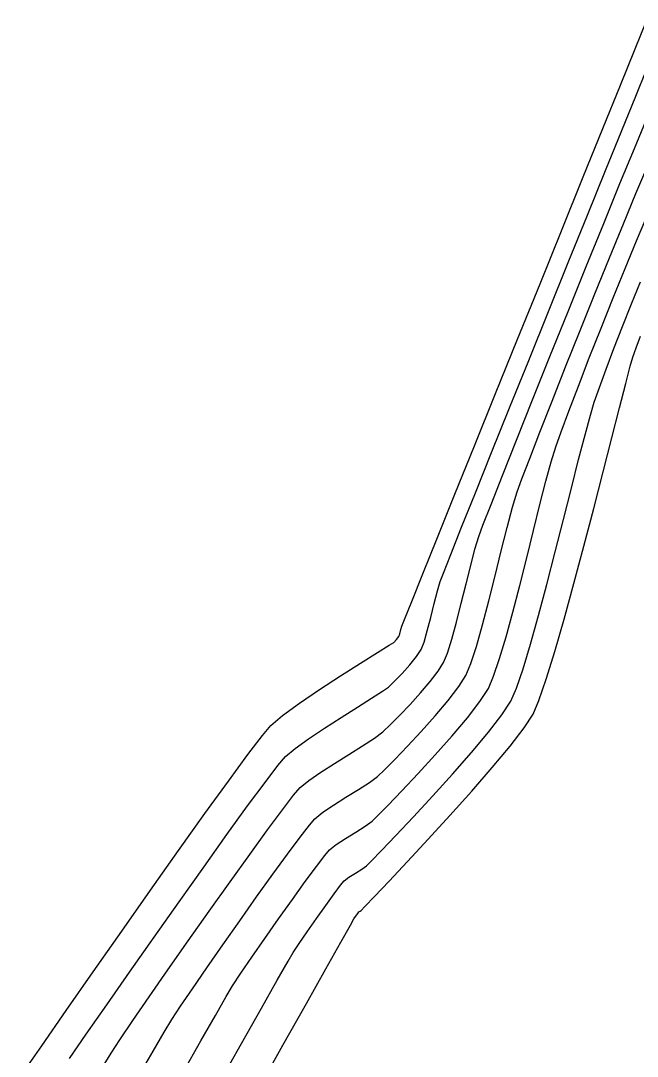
# Model space of a CAD drawing. Header units: metres. Extents: x 708868 to 711043, y 5411316 to 5413138.
# Drawn here: x 709788.2 to 709820.1, y 5412120.9 to 5412174.3 of the extents above; entities that cross this region are included whole.
import ezdxf

# ---------------------------------------------------------------- set-up
doc = ezdxf.new("R2010")
doc.units = ezdxf.units.M
for name, color, linetype in [('Rionegro 2010_Contours', 7, 'Continuous'), ('Rionegro 2014_Contours', 7, 'Continuous'), ('Rionegro 2018_Contours', 7, 'Continuous')]:
    doc.layers.add(name, color=color, linetype=linetype)

msp = doc.modelspace()

# ---------------------------------------------------------------- linework, layer by layer
at = {"layer": 'Rionegro 2010_Contours'}
for points in [[(709788.226, 5412119.848, 243), (709789.309, 5412121.403, 243), (709790.576, 5412123.22, 243), (709791.972, 5412125.218, 243), (709793.442, 5412127.314, 243), (709794.93, 5412129.428, 243), (709796.381, 5412131.478, 243), (709797.739, 5412133.384, 243), (709798.949, 5412135.063, 243), (709799.956, 5412136.435, 243), (709800.703, 5412137.418, 243), (709801.136, 5412137.93, 243), (709801.75, 5412138.449, 243), (709802.626, 5412139.087, 243), (709803.657, 5412139.788, 243), (709804.739, 5412140.495, 243), (709805.768, 5412141.149, 243), (709806.64, 5412141.694, 243), (709807.249, 5412142.071, 243), (709807.491, 5412142.224, 243), (709807.63, 5412142.365, 243), (709807.75, 5412142.519, 243), (709807.798, 5412142.665, 243), (709807.852, 5412142.881, 243), (709807.9, 5412143.056, 243), (709808.036, 5412143.397, 243), (709808.411, 5412144.327, 243), (709808.992, 5412145.767, 243), (709809.747, 5412147.639, 243), (709810.646, 5412149.865, 243), (709811.656, 5412152.366, 243), (709812.745, 5412155.063, 243), (709813.883, 5412157.879, 243), (709815.037, 5412160.735, 243), (709816.176, 5412163.552, 243), (709817.268, 5412166.252, 243), (709818.281, 5412168.757, 243), (709819.184, 5412170.988, 243), (709819.946, 5412172.867, 243), (709820.534, 5412174.315, 243)], [(709790.748, 5412120.736, 242), (709791.614, 5412121.992, 242), (709792.665, 5412123.504, 242), (709793.847, 5412125.198, 242), (709795.111, 5412126.999, 242), (709796.403, 5412128.832, 242), (709797.674, 5412130.623, 242), (709798.871, 5412132.296, 242), (709799.943, 5412133.779, 242), (709800.839, 5412134.994, 242), (709801.506, 5412135.869, 242), (709801.895, 5412136.327, 242), (709802.394, 5412136.747, 242), (709803.089, 5412137.249, 242), (709803.905, 5412137.795, 242), (709804.769, 5412138.349, 242), (709805.606, 5412138.875, 242), (709806.342, 5412139.337, 242), (709806.901, 5412139.696, 242), (709807.21, 5412139.918, 242), (709807.524, 5412140.216, 242), (709807.914, 5412140.619, 242), (709808.316, 5412141.067, 242), (709808.668, 5412141.498, 242), (709808.905, 5412141.851, 242), (709809.051, 5412142.229, 242), (709809.219, 5412142.811, 242), (709809.398, 5412143.507, 242), (709809.576, 5412144.226, 242), (709809.743, 5412144.877, 242), (709809.888, 5412145.37, 242), (709810.053, 5412145.801, 242), (709810.431, 5412146.757, 242), (709810.991, 5412148.162, 242), (709811.704, 5412149.942, 242), (709812.539, 5412152.021, 242), (709813.465, 5412154.325, 242), (709814.453, 5412156.777, 242), (709815.472, 5412159.305, 242), (709816.493, 5412161.831, 242), (709817.485, 5412164.281, 242), (709818.417, 5412166.581, 242), (709819.26, 5412168.654, 242), (709819.984, 5412170.426, 242), (709820.558, 5412171.823, 242)], [(709792.484, 5412120.34, 241), (709792.903, 5412121.024, 241), (709793.352, 5412121.709, 241), (709794.02, 5412122.696, 241), (709794.861, 5412123.919, 241), (709795.829, 5412125.312, 241), (709796.878, 5412126.81, 241), (709797.963, 5412128.347, 241), (709799.038, 5412129.859, 241), (709800.056, 5412131.278, 241), (709800.973, 5412132.54, 241), (709801.742, 5412133.578, 241), (709802.317, 5412134.328, 241), (709802.654, 5412134.724, 241), (709803.103, 5412135.096, 241), (709803.717, 5412135.52, 241), (709804.428, 5412135.974, 241), (709805.171, 5412136.433, 241), (709805.879, 5412136.875, 241), (709806.487, 5412137.276, 241), (709806.929, 5412137.612, 241), (709807.324, 5412137.98, 241), (709807.807, 5412138.465, 241), (709808.336, 5412139.024, 241), (709808.869, 5412139.616, 241), (709809.362, 5412140.201, 241), (709809.773, 5412140.738, 241), (709810.06, 5412141.184, 241), (709810.258, 5412141.665, 241), (709810.482, 5412142.382, 241), (709810.722, 5412143.265, 241), (709810.97, 5412144.242, 241), (709811.218, 5412145.244, 241), (709811.457, 5412146.198, 241), (709811.679, 5412147.036, 241), (709811.876, 5412147.684, 241), (709812.092, 5412148.265, 241), (709812.511, 5412149.345, 241), (709813.1, 5412150.841, 241), (709813.826, 5412152.668, 241), (709814.654, 5412154.743, 241), (709815.551, 5412156.982, 241), (709816.484, 5412159.302, 241), (709817.42, 5412161.619, 241), (709818.325, 5412163.849, 241), (709819.165, 5412165.909, 241), (709819.907, 5412167.714, 241), (709820.517, 5412169.181, 241)], [(709796.612, 5412120.043, 239), (709797.523, 5412121.649, 239), (709798.276, 5412122.966, 239), (709798.835, 5412123.933, 239), (709799.166, 5412124.484, 239), (709799.594, 5412125.138, 239), (709800.163, 5412125.977, 239), (709800.827, 5412126.936, 239), (709801.539, 5412127.95, 239), (709802.251, 5412128.951, 239), (709802.917, 5412129.874, 239), (709803.491, 5412130.654, 239), (709803.925, 5412131.223, 239), (709804.172, 5412131.518, 239), (709804.517, 5412131.79, 239), (709804.997, 5412132.103, 239), (709805.524, 5412132.428, 239), (709806.01, 5412132.737, 239), (709806.367, 5412133.001, 239), (709806.657, 5412133.28, 239), (709807.193, 5412133.822, 239), (709807.91, 5412134.564, 239), (709808.742, 5412135.447, 239), (709809.626, 5412136.41, 239), (709810.495, 5412137.393, 239), (709811.286, 5412138.334, 239), (709811.932, 5412139.173, 239), (709812.369, 5412139.849, 239), (709812.643, 5412140.477, 239), (709812.951, 5412141.382, 239), (709813.284, 5412142.504, 239), (709813.633, 5412143.785, 239), (709813.992, 5412145.167, 239), (709814.35, 5412146.592, 239), (709814.7, 5412148.002, 239), (709815.033, 5412149.337, 239), (709815.342, 5412150.539, 239), (709815.618, 5412151.551, 239), (709815.852, 5412152.313, 239), (709816.131, 5412153.096, 239), (709816.529, 5412154.166, 239), (709817.021, 5412155.457, 239), (709817.583, 5412156.904, 239), (709818.19, 5412158.442, 239), (709818.815, 5412160.006, 239), (709819.435, 5412161.53, 239), (709820.025, 5412162.95, 239), (709820.558, 5412164.199, 239)], [(709798.428, 5412119.38, 238), (709799.627, 5412121.51, 238), (709800.656, 5412123.335, 238), (709801.472, 5412124.778, 238), (709802.033, 5412125.763, 238), (709802.297, 5412126.215, 238), (709802.601, 5412126.676, 238), (709803.017, 5412127.283, 238), (709803.491, 5412127.961, 238), (709803.972, 5412128.637, 238), (709804.408, 5412129.237, 238), (709804.744, 5412129.687, 238), (709804.931, 5412129.915, 238), (709805.171, 5412130.098, 238), (709805.503, 5412130.308, 238), (709805.838, 5412130.517, 238), (709806.085, 5412130.695, 238), (709806.321, 5412130.93, 238), (709806.847, 5412131.471, 238), (709807.597, 5412132.254, 238), (709808.504, 5412133.217, 238), (709809.501, 5412134.294, 238), (709810.523, 5412135.423, 238), (709811.502, 5412136.54, 238), (709812.373, 5412137.581, 238), (709813.069, 5412138.483, 238), (709813.524, 5412139.182, 238), (709813.815, 5412139.852, 238), (709814.159, 5412140.857, 238), (709814.544, 5412142.131, 238), (709814.957, 5412143.607, 238), (709815.388, 5412145.216, 238), (709815.823, 5412146.894, 238), (709816.25, 5412148.572, 238), (709816.657, 5412150.183, 238), (709817.032, 5412151.662, 238), (709817.362, 5412152.94, 238), (709817.635, 5412153.951, 238), (709817.84, 5412154.628, 238), (709818.107, 5412155.386, 238), (709818.451, 5412156.326, 238), (709818.854, 5412157.393, 238), (709819.296, 5412158.536, 238), (709819.759, 5412159.7, 238), (709820.223, 5412160.832, 238)], [(709800.403, 5412118.992, 237), (709801.767, 5412121.422, 237), (709802.973, 5412123.572, 237), (709803.981, 5412125.369, 237), (709804.753, 5412126.744, 237), (709805.249, 5412127.626, 237), (709805.429, 5412127.945, 237), (709805.518, 5412128.076, 237), (709805.63, 5412128.231, 237), (709805.69, 5412128.312, 237), (709805.747, 5412128.35, 237), (709805.804, 5412128.389, 237), (709805.987, 5412128.579, 237), (709806.489, 5412129.104, 237), (709807.244, 5412129.901, 237), (709808.189, 5412130.906, 237), (709809.258, 5412132.057, 237), (709810.387, 5412133.292, 237), (709811.513, 5412134.547, 237), (709812.569, 5412135.759, 237), (709813.492, 5412136.867, 237), (709814.217, 5412137.806, 237), (709814.679, 5412138.514, 237), (709814.984, 5412139.222, 237), (709815.363, 5412140.326, 237), (709815.801, 5412141.75, 237), (709816.281, 5412143.418, 237), (709816.787, 5412145.256, 237), (709817.303, 5412147.186, 237), (709817.812, 5412149.134, 237), (709818.299, 5412151.024, 237), (709818.747, 5412152.779, 237), (709819.14, 5412154.324, 237), (709819.462, 5412155.584, 237), (709819.697, 5412156.482, 237), (709819.828, 5412156.942, 237), (709819.997, 5412157.421, 237), (709820.22, 5412158.022, 237)]]:
    msp.add_polyline3d(points, dxfattribs=at)
at = {"layer": 'Rionegro 2014_Contours'}
for points in [[(709788.226, 5412119.848, 243), (709789.309, 5412121.403, 243), (709790.576, 5412123.22, 243), (709791.972, 5412125.218, 243), (709793.442, 5412127.314, 243), (709794.93, 5412129.428, 243), (709796.381, 5412131.478, 243), (709797.739, 5412133.384, 243), (709798.949, 5412135.063, 243), (709799.956, 5412136.435, 243), (709800.703, 5412137.418, 243), (709801.136, 5412137.93, 243), (709801.75, 5412138.449, 243), (709802.626, 5412139.087, 243), (709803.657, 5412139.788, 243), (709804.739, 5412140.495, 243), (709805.768, 5412141.149, 243), (709806.64, 5412141.694, 243), (709807.249, 5412142.071, 243), (709807.491, 5412142.224, 243), (709807.63, 5412142.365, 243), (709807.75, 5412142.519, 243), (709807.798, 5412142.665, 243), (709807.852, 5412142.881, 243), (709807.9, 5412143.056, 243), (709808.036, 5412143.397, 243), (709808.411, 5412144.327, 243), (709808.992, 5412145.767, 243), (709809.747, 5412147.639, 243), (709810.646, 5412149.865, 243), (709811.656, 5412152.366, 243), (709812.745, 5412155.063, 243), (709813.883, 5412157.879, 243), (709815.037, 5412160.735, 243), (709816.176, 5412163.552, 243), (709817.268, 5412166.252, 243), (709818.281, 5412168.757, 243), (709819.184, 5412170.988, 243), (709819.946, 5412172.867, 243), (709820.534, 5412174.315, 243)], [(709790.748, 5412120.736, 242), (709791.614, 5412121.992, 242), (709792.665, 5412123.504, 242), (709793.847, 5412125.198, 242), (709795.111, 5412126.999, 242), (709796.403, 5412128.832, 242), (709797.674, 5412130.623, 242), (709798.871, 5412132.296, 242), (709799.943, 5412133.779, 242), (709800.839, 5412134.994, 242), (709801.506, 5412135.869, 242), (709801.895, 5412136.327, 242), (709802.394, 5412136.747, 242), (709803.089, 5412137.249, 242), (709803.905, 5412137.795, 242), (709804.769, 5412138.349, 242), (709805.606, 5412138.875, 242), (709806.342, 5412139.337, 242), (709806.901, 5412139.696, 242), (709807.21, 5412139.918, 242), (709807.524, 5412140.216, 242), (709807.914, 5412140.619, 242), (709808.316, 5412141.067, 242), (709808.668, 5412141.498, 242), (709808.905, 5412141.851, 242), (709809.051, 5412142.229, 242), (709809.219, 5412142.811, 242), (709809.398, 5412143.507, 242), (709809.576, 5412144.226, 242), (709809.743, 5412144.877, 242), (709809.888, 5412145.37, 242), (709810.053, 5412145.801, 242), (709810.431, 5412146.757, 242), (709810.991, 5412148.162, 242), (709811.704, 5412149.942, 242), (709812.539, 5412152.021, 242), (709813.465, 5412154.325, 242), (709814.453, 5412156.777, 242), (709815.472, 5412159.305, 242), (709816.493, 5412161.831, 242), (709817.485, 5412164.281, 242), (709818.417, 5412166.581, 242), (709819.26, 5412168.654, 242), (709819.984, 5412170.426, 242), (709820.558, 5412171.823, 242)], [(709792.484, 5412120.34, 241), (709792.903, 5412121.024, 241), (709793.352, 5412121.709, 241), (709794.02, 5412122.696, 241), (709794.861, 5412123.919, 241), (709795.829, 5412125.312, 241), (709796.878, 5412126.81, 241), (709797.963, 5412128.347, 241), (709799.038, 5412129.859, 241), (709800.056, 5412131.278, 241), (709800.973, 5412132.54, 241), (709801.742, 5412133.578, 241), (709802.317, 5412134.328, 241), (709802.654, 5412134.724, 241), (709803.103, 5412135.096, 241), (709803.717, 5412135.52, 241), (709804.428, 5412135.974, 241), (709805.171, 5412136.433, 241), (709805.879, 5412136.875, 241), (709806.487, 5412137.276, 241), (709806.929, 5412137.612, 241), (709807.324, 5412137.98, 241), (709807.807, 5412138.465, 241), (709808.336, 5412139.024, 241), (709808.869, 5412139.616, 241), (709809.362, 5412140.201, 241), (709809.773, 5412140.738, 241), (709810.06, 5412141.184, 241), (709810.258, 5412141.665, 241), (709810.482, 5412142.382, 241), (709810.722, 5412143.265, 241), (709810.97, 5412144.242, 241), (709811.218, 5412145.244, 241), (709811.457, 5412146.198, 241), (709811.679, 5412147.036, 241), (709811.876, 5412147.684, 241), (709812.092, 5412148.265, 241), (709812.511, 5412149.345, 241), (709813.1, 5412150.841, 241), (709813.826, 5412152.668, 241), (709814.654, 5412154.743, 241), (709815.551, 5412156.982, 241), (709816.484, 5412159.302, 241), (709817.42, 5412161.619, 241), (709818.325, 5412163.849, 241), (709819.165, 5412165.909, 241), (709819.907, 5412167.714, 241), (709820.517, 5412169.181, 241)], [(709794.348, 5412119.873, 240), (709795.067, 5412121.125, 240), (709795.641, 5412122.105, 240), (709796.034, 5412122.754, 240), (709796.479, 5412123.434, 240), (709797.092, 5412124.342, 240), (709797.833, 5412125.418, 240), (709798.659, 5412126.605, 240), (709799.531, 5412127.845, 240), (709800.407, 5412129.079, 240), (709801.247, 5412130.249, 240), (709802.008, 5412131.296, 240), (709802.65, 5412132.163, 240), (709803.132, 5412132.791, 240), (709803.413, 5412133.121, 240), (709803.819, 5412133.45, 240), (709804.379, 5412133.826, 240), (709805.017, 5412134.224, 240), (709805.658, 5412134.62, 240), (709806.227, 5412134.989, 240), (709806.648, 5412135.306, 240), (709807, 5412135.639, 240), (709807.533, 5412136.175, 240), (709808.188, 5412136.857, 240), (709808.905, 5412137.63, 240), (709809.626, 5412138.438, 240), (709810.29, 5412139.226, 240), (709810.84, 5412139.937, 240), (709811.214, 5412140.517, 240), (709811.471, 5412141.124, 240), (709811.759, 5412142.017, 240), (709812.069, 5412143.122, 240), (709812.391, 5412144.363, 240), (709812.717, 5412145.665, 240), (709813.036, 5412146.955, 240), (709813.34, 5412148.157, 240), (709813.619, 5412149.196, 240), (709813.864, 5412149.999, 240), (709814.106, 5412150.668, 240), (709814.505, 5412151.718, 240), (709815.031, 5412153.077, 240), (709815.658, 5412154.676, 240), (709816.358, 5412156.446, 240), (709817.104, 5412158.316, 240), (709817.868, 5412160.217, 240), (709818.622, 5412162.078, 240), (709819.339, 5412163.83, 240), (709819.991, 5412165.403, 240), (709820.551, 5412166.726, 240)], [(709796.612, 5412120.043, 239), (709797.523, 5412121.649, 239), (709798.276, 5412122.966, 239), (709798.835, 5412123.933, 239), (709799.166, 5412124.484, 239), (709799.594, 5412125.138, 239), (709800.163, 5412125.977, 239), (709800.827, 5412126.936, 239), (709801.539, 5412127.95, 239), (709802.251, 5412128.951, 239), (709802.917, 5412129.874, 239), (709803.491, 5412130.654, 239), (709803.925, 5412131.223, 239), (709804.172, 5412131.518, 239), (709804.517, 5412131.79, 239), (709804.997, 5412132.103, 239), (709805.524, 5412132.428, 239), (709806.01, 5412132.737, 239), (709806.367, 5412133.001, 239), (709806.657, 5412133.28, 239), (709807.193, 5412133.822, 239), (709807.91, 5412134.564, 239), (709808.742, 5412135.447, 239), (709809.626, 5412136.41, 239), (709810.495, 5412137.393, 239), (709811.286, 5412138.334, 239), (709811.932, 5412139.173, 239), (709812.369, 5412139.849, 239), (709812.643, 5412140.477, 239), (709812.951, 5412141.382, 239), (709813.284, 5412142.504, 239), (709813.633, 5412143.785, 239), (709813.992, 5412145.167, 239), (709814.35, 5412146.592, 239), (709814.7, 5412148.002, 239), (709815.033, 5412149.337, 239), (709815.342, 5412150.539, 239), (709815.618, 5412151.551, 239), (709815.852, 5412152.313, 239), (709816.131, 5412153.096, 239), (709816.529, 5412154.166, 239), (709817.021, 5412155.457, 239), (709817.583, 5412156.904, 239), (709818.19, 5412158.442, 239), (709818.815, 5412160.006, 239), (709819.435, 5412161.53, 239), (709820.025, 5412162.95, 239), (709820.558, 5412164.199, 239)], [(709798.428, 5412119.38, 238), (709799.627, 5412121.51, 238), (709800.656, 5412123.335, 238), (709801.472, 5412124.778, 238), (709802.033, 5412125.763, 238), (709802.297, 5412126.215, 238), (709802.601, 5412126.676, 238), (709803.017, 5412127.283, 238), (709803.491, 5412127.961, 238), (709803.972, 5412128.637, 238), (709804.408, 5412129.237, 238), (709804.744, 5412129.687, 238), (709804.931, 5412129.915, 238), (709805.171, 5412130.098, 238), (709805.503, 5412130.308, 238), (709805.838, 5412130.517, 238), (709806.085, 5412130.695, 238), (709806.321, 5412130.93, 238), (709806.847, 5412131.471, 238), (709807.597, 5412132.254, 238), (709808.504, 5412133.217, 238), (709809.501, 5412134.294, 238), (709810.523, 5412135.423, 238), (709811.502, 5412136.54, 238), (709812.373, 5412137.581, 238), (709813.069, 5412138.483, 238), (709813.524, 5412139.182, 238), (709813.815, 5412139.852, 238), (709814.159, 5412140.857, 238), (709814.544, 5412142.131, 238), (709814.957, 5412143.607, 238), (709815.388, 5412145.216, 238), (709815.823, 5412146.894, 238), (709816.25, 5412148.572, 238), (709816.657, 5412150.183, 238), (709817.032, 5412151.662, 238), (709817.362, 5412152.94, 238), (709817.635, 5412153.951, 238), (709817.84, 5412154.628, 238), (709818.107, 5412155.386, 238), (709818.451, 5412156.326, 238), (709818.854, 5412157.393, 238), (709819.296, 5412158.536, 238), (709819.759, 5412159.7, 238), (709820.223, 5412160.832, 238)], [(709800.403, 5412118.992, 237), (709801.767, 5412121.422, 237), (709802.973, 5412123.572, 237), (709803.981, 5412125.369, 237), (709804.753, 5412126.744, 237), (709805.249, 5412127.626, 237), (709805.429, 5412127.945, 237), (709805.518, 5412128.076, 237), (709805.63, 5412128.231, 237), (709805.69, 5412128.312, 237), (709805.747, 5412128.35, 237), (709805.804, 5412128.389, 237), (709805.987, 5412128.579, 237), (709806.489, 5412129.104, 237), (709807.244, 5412129.901, 237), (709808.189, 5412130.906, 237), (709809.258, 5412132.057, 237), (709810.387, 5412133.292, 237), (709811.513, 5412134.547, 237), (709812.569, 5412135.759, 237), (709813.492, 5412136.867, 237), (709814.217, 5412137.806, 237), (709814.679, 5412138.514, 237), (709814.984, 5412139.222, 237), (709815.363, 5412140.326, 237), (709815.801, 5412141.75, 237), (709816.281, 5412143.418, 237), (709816.787, 5412145.256, 237), (709817.303, 5412147.186, 237), (709817.812, 5412149.134, 237), (709818.299, 5412151.024, 237), (709818.747, 5412152.779, 237), (709819.14, 5412154.324, 237), (709819.462, 5412155.584, 237), (709819.697, 5412156.482, 237), (709819.828, 5412156.942, 237), (709819.997, 5412157.421, 237), (709820.22, 5412158.022, 237)]]:
    msp.add_polyline3d(points, dxfattribs=at)
at = {"layer": 'Rionegro 2018_Contours'}
for points in [[(709788.226, 5412119.848, 243), (709789.309, 5412121.403, 243), (709790.576, 5412123.22, 243), (709791.972, 5412125.218, 243), (709793.442, 5412127.314, 243), (709794.93, 5412129.428, 243), (709796.381, 5412131.478, 243), (709797.739, 5412133.384, 243), (709798.949, 5412135.063, 243), (709799.956, 5412136.435, 243), (709800.703, 5412137.418, 243), (709801.136, 5412137.93, 243), (709801.75, 5412138.449, 243), (709802.626, 5412139.087, 243), (709803.657, 5412139.788, 243), (709804.739, 5412140.495, 243), (709805.768, 5412141.149, 243), (709806.64, 5412141.694, 243), (709807.249, 5412142.071, 243), (709807.491, 5412142.224, 243), (709807.63, 5412142.365, 243), (709807.75, 5412142.519, 243), (709807.798, 5412142.665, 243), (709807.852, 5412142.881, 243), (709807.9, 5412143.056, 243), (709808.036, 5412143.397, 243), (709808.411, 5412144.327, 243), (709808.992, 5412145.767, 243), (709809.747, 5412147.639, 243), (709810.646, 5412149.865, 243), (709811.656, 5412152.366, 243), (709812.745, 5412155.063, 243), (709813.883, 5412157.879, 243), (709815.037, 5412160.735, 243), (709816.176, 5412163.552, 243), (709817.268, 5412166.252, 243), (709818.281, 5412168.757, 243), (709819.184, 5412170.988, 243), (709819.946, 5412172.867, 243), (709820.534, 5412174.315, 243)], [(709790.748, 5412120.736, 242), (709791.614, 5412121.992, 242), (709792.665, 5412123.504, 242), (709793.847, 5412125.198, 242), (709795.111, 5412126.999, 242), (709796.403, 5412128.832, 242), (709797.674, 5412130.623, 242), (709798.871, 5412132.296, 242), (709799.943, 5412133.779, 242), (709800.839, 5412134.994, 242), (709801.506, 5412135.869, 242), (709801.895, 5412136.327, 242), (709802.394, 5412136.747, 242), (709803.089, 5412137.249, 242), (709803.905, 5412137.795, 242), (709804.769, 5412138.349, 242), (709805.606, 5412138.875, 242), (709806.342, 5412139.337, 242), (709806.901, 5412139.696, 242), (709807.21, 5412139.918, 242), (709807.524, 5412140.216, 242), (709807.914, 5412140.619, 242), (709808.316, 5412141.067, 242), (709808.668, 5412141.498, 242), (709808.905, 5412141.851, 242), (709809.051, 5412142.229, 242), (709809.219, 5412142.811, 242), (709809.398, 5412143.507, 242), (709809.576, 5412144.226, 242), (709809.743, 5412144.877, 242), (709809.888, 5412145.37, 242), (709810.053, 5412145.801, 242), (709810.431, 5412146.757, 242), (709810.991, 5412148.162, 242), (709811.704, 5412149.942, 242), (709812.539, 5412152.021, 242), (709813.465, 5412154.325, 242), (709814.453, 5412156.777, 242), (709815.472, 5412159.305, 242), (709816.493, 5412161.831, 242), (709817.485, 5412164.281, 242), (709818.417, 5412166.581, 242), (709819.26, 5412168.654, 242), (709819.984, 5412170.426, 242), (709820.558, 5412171.823, 242)], [(709792.484, 5412120.34, 241), (709792.903, 5412121.024, 241), (709793.352, 5412121.709, 241), (709794.02, 5412122.696, 241), (709794.861, 5412123.919, 241), (709795.829, 5412125.312, 241), (709796.878, 5412126.81, 241), (709797.963, 5412128.347, 241), (709799.038, 5412129.859, 241), (709800.056, 5412131.278, 241), (709800.973, 5412132.54, 241), (709801.742, 5412133.578, 241), (709802.317, 5412134.328, 241), (709802.654, 5412134.724, 241), (709803.103, 5412135.096, 241), (709803.717, 5412135.52, 241), (709804.428, 5412135.974, 241), (709805.171, 5412136.433, 241), (709805.879, 5412136.875, 241), (709806.487, 5412137.276, 241), (709806.929, 5412137.612, 241), (709807.324, 5412137.98, 241), (709807.807, 5412138.465, 241), (709808.336, 5412139.024, 241), (709808.869, 5412139.616, 241), (709809.362, 5412140.201, 241), (709809.773, 5412140.738, 241), (709810.06, 5412141.184, 241), (709810.258, 5412141.665, 241), (709810.482, 5412142.382, 241), (709810.722, 5412143.265, 241), (709810.97, 5412144.242, 241), (709811.218, 5412145.244, 241), (709811.457, 5412146.198, 241), (709811.679, 5412147.036, 241), (709811.876, 5412147.684, 241), (709812.092, 5412148.265, 241), (709812.511, 5412149.345, 241), (709813.1, 5412150.841, 241), (709813.826, 5412152.668, 241), (709814.654, 5412154.743, 241), (709815.551, 5412156.982, 241), (709816.484, 5412159.302, 241), (709817.42, 5412161.619, 241), (709818.325, 5412163.849, 241), (709819.165, 5412165.909, 241), (709819.907, 5412167.714, 241), (709820.517, 5412169.181, 241)], [(709794.348, 5412119.873, 240), (709795.067, 5412121.125, 240), (709795.641, 5412122.105, 240), (709796.034, 5412122.754, 240), (709796.479, 5412123.434, 240), (709797.092, 5412124.342, 240), (709797.833, 5412125.418, 240), (709798.659, 5412126.605, 240), (709799.531, 5412127.845, 240), (709800.407, 5412129.079, 240), (709801.247, 5412130.249, 240), (709802.008, 5412131.296, 240), (709802.65, 5412132.163, 240), (709803.132, 5412132.791, 240), (709803.413, 5412133.121, 240), (709803.819, 5412133.45, 240), (709804.379, 5412133.826, 240), (709805.017, 5412134.224, 240), (709805.658, 5412134.62, 240), (709806.227, 5412134.989, 240), (709806.648, 5412135.306, 240), (709807, 5412135.639, 240), (709807.533, 5412136.175, 240), (709808.188, 5412136.857, 240), (709808.905, 5412137.63, 240), (709809.626, 5412138.438, 240), (709810.29, 5412139.226, 240), (709810.84, 5412139.937, 240), (709811.214, 5412140.517, 240), (709811.471, 5412141.124, 240), (709811.759, 5412142.017, 240), (709812.069, 5412143.122, 240), (709812.391, 5412144.363, 240), (709812.717, 5412145.665, 240), (709813.036, 5412146.955, 240), (709813.34, 5412148.157, 240), (709813.619, 5412149.196, 240), (709813.864, 5412149.999, 240), (709814.106, 5412150.668, 240), (709814.505, 5412151.718, 240), (709815.031, 5412153.077, 240), (709815.658, 5412154.676, 240), (709816.358, 5412156.446, 240), (709817.104, 5412158.316, 240), (709817.868, 5412160.217, 240), (709818.622, 5412162.078, 240), (709819.339, 5412163.83, 240), (709819.991, 5412165.403, 240), (709820.551, 5412166.726, 240)], [(709796.612, 5412120.043, 239), (709797.523, 5412121.649, 239), (709798.276, 5412122.966, 239), (709798.835, 5412123.933, 239), (709799.166, 5412124.484, 239), (709799.594, 5412125.138, 239), (709800.163, 5412125.977, 239), (709800.827, 5412126.936, 239), (709801.539, 5412127.95, 239), (709802.251, 5412128.951, 239), (709802.917, 5412129.874, 239), (709803.491, 5412130.654, 239), (709803.925, 5412131.223, 239), (709804.172, 5412131.518, 239), (709804.517, 5412131.79, 239), (709804.997, 5412132.103, 239), (709805.524, 5412132.428, 239), (709806.01, 5412132.737, 239), (709806.367, 5412133.001, 239), (709806.657, 5412133.28, 239), (709807.193, 5412133.822, 239), (709807.91, 5412134.564, 239), (709808.742, 5412135.447, 239), (709809.626, 5412136.41, 239), (709810.495, 5412137.393, 239), (709811.286, 5412138.334, 239), (709811.932, 5412139.173, 239), (709812.369, 5412139.849, 239), (709812.643, 5412140.477, 239), (709812.951, 5412141.382, 239), (709813.284, 5412142.504, 239), (709813.633, 5412143.785, 239), (709813.992, 5412145.167, 239), (709814.35, 5412146.592, 239), (709814.7, 5412148.002, 239), (709815.033, 5412149.337, 239), (709815.342, 5412150.539, 239), (709815.618, 5412151.551, 239), (709815.852, 5412152.313, 239), (709816.131, 5412153.096, 239), (709816.529, 5412154.166, 239), (709817.021, 5412155.457, 239), (709817.583, 5412156.904, 239), (709818.19, 5412158.442, 239), (709818.815, 5412160.006, 239), (709819.435, 5412161.53, 239), (709820.025, 5412162.95, 239), (709820.558, 5412164.199, 239)], [(709798.428, 5412119.38, 238), (709799.627, 5412121.51, 238), (709800.656, 5412123.335, 238), (709801.472, 5412124.778, 238), (709802.033, 5412125.763, 238), (709802.297, 5412126.215, 238), (709802.601, 5412126.676, 238), (709803.017, 5412127.283, 238), (709803.491, 5412127.961, 238), (709803.972, 5412128.637, 238), (709804.408, 5412129.237, 238), (709804.744, 5412129.687, 238), (709804.931, 5412129.915, 238), (709805.171, 5412130.098, 238), (709805.503, 5412130.308, 238), (709805.838, 5412130.517, 238), (709806.085, 5412130.695, 238), (709806.321, 5412130.93, 238), (709806.847, 5412131.471, 238), (709807.597, 5412132.254, 238), (709808.504, 5412133.217, 238), (709809.501, 5412134.294, 238), (709810.523, 5412135.423, 238), (709811.502, 5412136.54, 238), (709812.373, 5412137.581, 238), (709813.069, 5412138.483, 238), (709813.524, 5412139.182, 238), (709813.815, 5412139.852, 238), (709814.159, 5412140.857, 238), (709814.544, 5412142.131, 238), (709814.957, 5412143.607, 238), (709815.388, 5412145.216, 238), (709815.823, 5412146.894, 238), (709816.25, 5412148.572, 238), (709816.657, 5412150.183, 238), (709817.032, 5412151.662, 238), (709817.362, 5412152.94, 238), (709817.635, 5412153.951, 238), (709817.84, 5412154.628, 238), (709818.107, 5412155.386, 238), (709818.451, 5412156.326, 238), (709818.854, 5412157.393, 238), (709819.296, 5412158.536, 238), (709819.759, 5412159.7, 238), (709820.223, 5412160.832, 238)], [(709800.403, 5412118.992, 237), (709801.767, 5412121.422, 237), (709802.973, 5412123.572, 237), (709803.981, 5412125.369, 237), (709804.753, 5412126.744, 237), (709805.249, 5412127.626, 237), (709805.429, 5412127.945, 237), (709805.518, 5412128.076, 237), (709805.63, 5412128.231, 237), (709805.69, 5412128.312, 237), (709805.747, 5412128.35, 237), (709805.804, 5412128.389, 237), (709805.987, 5412128.579, 237), (709806.489, 5412129.104, 237), (709807.244, 5412129.901, 237), (709808.189, 5412130.906, 237), (709809.258, 5412132.057, 237), (709810.387, 5412133.292, 237), (709811.513, 5412134.547, 237), (709812.569, 5412135.759, 237), (709813.492, 5412136.867, 237), (709814.217, 5412137.806, 237), (709814.679, 5412138.514, 237), (709814.984, 5412139.222, 237), (709815.363, 5412140.326, 237), (709815.801, 5412141.75, 237), (709816.281, 5412143.418, 237), (709816.787, 5412145.256, 237), (709817.303, 5412147.186, 237), (709817.812, 5412149.134, 237), (709818.299, 5412151.024, 237), (709818.747, 5412152.779, 237), (709819.14, 5412154.324, 237), (709819.462, 5412155.584, 237), (709819.697, 5412156.482, 237), (709819.828, 5412156.942, 237), (709819.997, 5412157.421, 237), (709820.22, 5412158.022, 237)]]:
    msp.add_polyline3d(points, dxfattribs=at)

doc.saveas('drawing.dxf')
